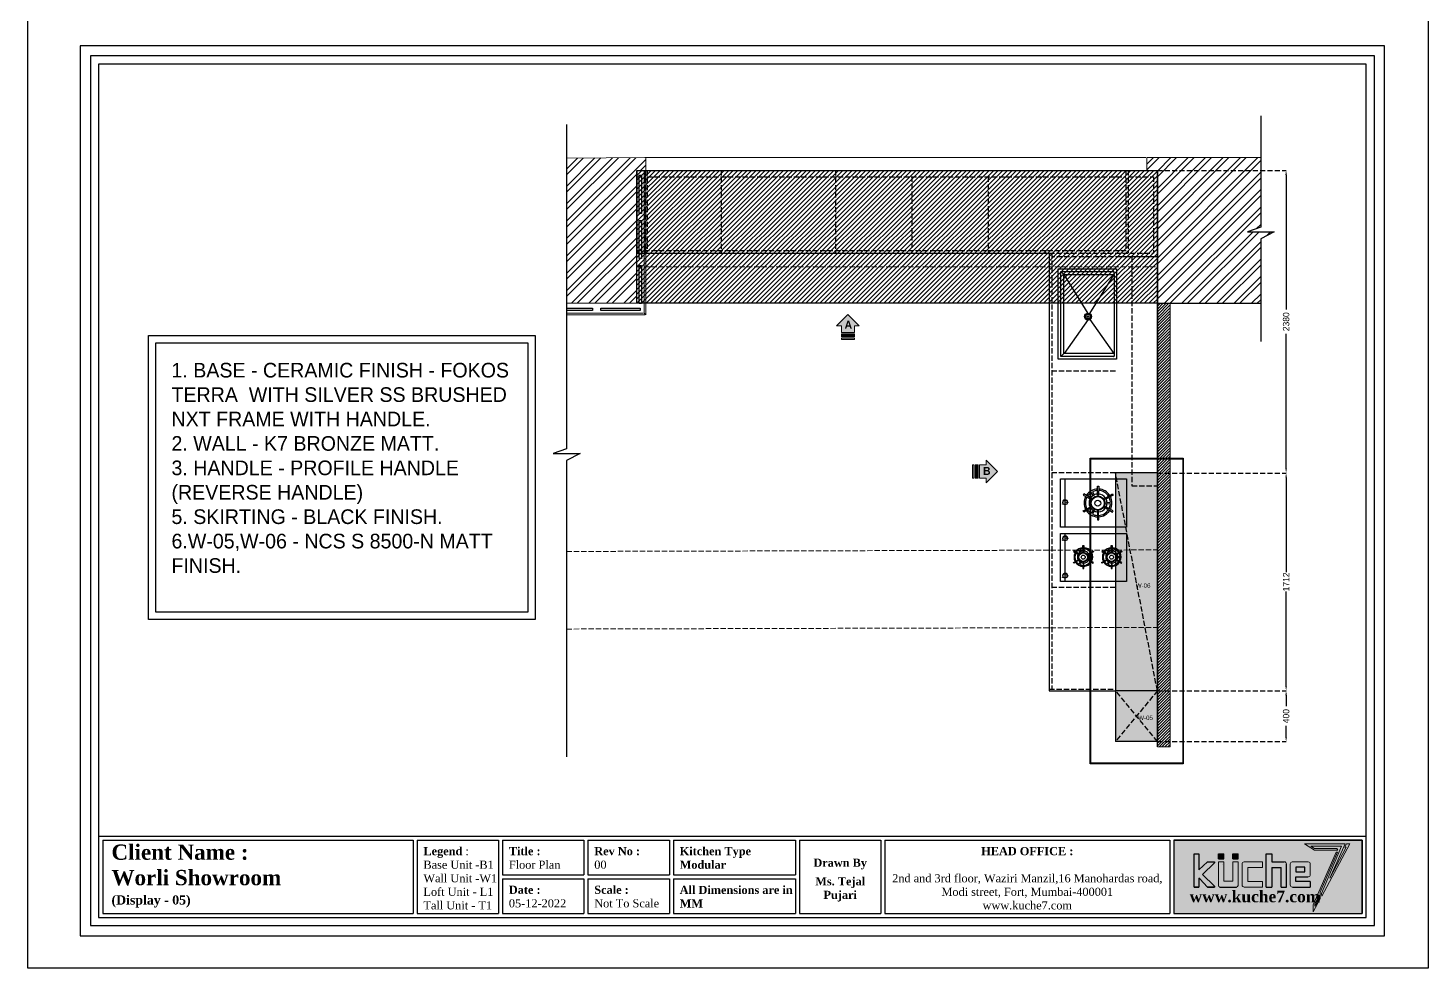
# Model space of a CAD drawing. Header units: millimetres. Extents: x -279428 to -243254, y -13605 to 1263.
# Drawn here: x -279428 to -268423, y -13604 to -6211 of the extents above; entities that cross this region are included whole.
import ezdxf

# ---------------------------------------------------------------- set-up
doc = ezdxf.new("R2010")
doc.units = ezdxf.units.MM
doc.linetypes.add('DGN Style 3', pattern=[57.66124, 41.1866, -16.47464])
for name, color, linetype in [('1', 7, 'Continuous'), ('Hatch', 251, 'Continuous'), ('kitchen line', 250, 'Continuous'), ('Livello 1', 7, 'Continuous')]:
    doc.layers.add(name, color=color, linetype=linetype)
for name, color, linetype, lineweight in [('BEAM', 1, 'Continuous', 35), ('FURNITURE', 7, 'Continuous', 9), ('logo', 7, 'Continuous', 5), ('Text', 7, 'Continuous', 0), ('www.cadpirate.com', 7, 'Continuous', 5)]:
    doc.layers.add(name, color=color, linetype=linetype, lineweight=lineweight)
doc.styles.add('Kuche7', font='', dxfattribs={"height": 50})
doc.styles.get("Standard").update_dxf_attribs({"font": 'arial.ttf'})
doc.styles.get('Kuche7').set_extended_font_data('Montserrat')
doc.dimstyles.new('Kuche7', dxfattribs={"dimtxt": 50, "dimasz": 35, "dimexe": 0.18, "dimexo": 0.0625, "dimgap": 10, "dimtad": 0, "dimdec": 0, "dimzin": 0, "dimdsep": 46, "dimtxsty": 'Kuche7', "dimcen": 0.09, "dimclrd": 256, "dimclre": 254, "dimclrt": 1, "dimadec": 0, "dimazin": 0, "dimtfac": 1, "dimtdec": 0, "dimtofl": 0, "dimtmove": 0, "dimatfit": 3, "dimfxl": 1, "dimtolj": 1, "dimtzin": 0, "dimarcsym": 0})

# ---------------------------------------------------------------- blocks, each defined once
blk = doc.blocks.new('ytjup')
at = {"true_color": 0xffffff}
h = blk.add_hatch(color=7, dxfattribs=at)
h.dxf.hatch_style = 1
h.paths.add_polyline_path([(3365069.1, 952610.9), (3364751.9, 952610.9), (3364751.9, 951794.6), (3365069.1, 951794.6)])
at = {"ltscale": 0.005}
for points in [[(3364971.6, 952434), (3364975.4, 952433.9), (3364975.4, 952464.6), (3364940.3, 952501.6), (3365009.5, 952501.6), (3365009.5, 952523.1), (3364866.1, 952523.1), (3364866.1, 952501.6), (3364905.2, 952501.6), (3364901.4, 952498.1), (3364866.1, 952464.8), (3364866.1, 952434.5), (3364870.5, 952434.4), (3364920.6, 952485.9)], [(3364975.4, 952394.1), (3364975.4, 952416.9), (3364873.4, 952417, 0.362368), (3364866.1, 952410.9), (3364866.1, 952339.2, 0.37351), (3364872.6, 952331.7), (3364975.4, 952331.7), (3364975.4, 952354.4), (3364891.4, 952354.4), (3364891.4, 952394.1)], [(3364988.8, 952416.9), (3364988.8, 952394.1), (3365010.2, 952394.1), (3365010.2, 952416.9)], [(3365010.2, 952354.4), (3364988.8, 952354.4), (3364988.8, 952331.7), (3365010.2, 952331.7)], [(3364975.4, 952226.8), (3364975.4, 952306.4, 0.386462), (3364966.1, 952314.8), (3364875.6, 952314.8, 0.394403), (3364866.1, 952305.5), (3364866.1, 952226.8), (3364889.9, 952226.8), (3364889.9, 952289.8), (3364951.5, 952289.8), (3364951.5, 952226.8)], [(3364975.1, 952132.1), (3364975.1, 952186.4), (3365010.2, 952186.4), (3365010.2, 952210.5), (3364866.1, 952210.5), (3364866.1, 952186.4), (3364951.5, 952186.4), (3364951.5, 952146.2), (3364866.1, 952146.2), (3364866.1, 952122.7), (3364966.5, 952122.7, 0.430367)]]:
    blk.add_hatch(color=252, dxfattribs=at).paths.add_polyline_path(points)
h = blk.add_hatch(color=252, dxfattribs=at)
h.paths.add_polyline_path([(3364966.1, 952019.5, 0.386462), (3364975.4, 952027.9), (3364975.4, 952097.6, 0.386462), (3364966.1, 952106), (3364875.6, 952106, 0.394403), (3364866.1, 952096.7), (3364866.1, 952019.5), (3364890.2, 952019.5), (3364890.2, 952082.3), (3364910.3, 952082.3), (3364910.3, 952027.9, 0.38727), (3364919.6, 952019.5)])
h.paths.add_polyline_path([(3364952, 952082.6), (3364952, 952042.6), (3364932.5, 952042.6), (3364932.5, 952082.6)], flags=16)
at = {"layer": 'logo', "ltscale": 50}
blk.add_hatch(color=10, dxfattribs=at).paths.add_polyline_path([(3365053.3, 952045), (3365025.9, 952001.3), (3365025.9, 951900), (3365033.4, 951904.5), (3365033.5, 952001.8), (3365043.2, 952016.4), (3365043.2, 951883.8), (3364838.3, 951970.3), (3364826.1, 951969.9), (3365053.3, 951848.4), (3365053.3, 951862.4), (3365038.4, 951869.5), (3365038.4, 951864.1), (3364905.1, 951934.1), (3365053.3, 951867.6)])
h = blk.add_hatch(color=10, dxfattribs=at)
h.paths.add_polyline_path([(3365017.6, 951901.8), (3365017.6, 951907.8), (3364789.1, 952006.7), (3364758.7, 952006.5), (3364814.4, 951976.5), (3364843.4, 951977)])
h.paths.add_polyline_path([(3364831.4, 951981.5), (3364815.3, 951981.6), (3364782.5, 951999.5), (3364791.5, 951999.5)], flags=16)
at = {"color": 252, "ltscale": 0.005}
for p, q in [((3364866.1, 952501.6), (3364866.1, 952523.1)), ((3364866.1, 952523.1), (3365009.5, 952523.1)), ((3364866.1, 952523.1), (3364866.1, 952501.6)), ((3365009.5, 952523.1), (3365009.5, 952501.6)), ((3364866, 952434.5), (3364866.1, 952464.8)), ((3364905.2, 952501.6), (3364866.1, 952501.6)), ((3364866.1, 952464.8), (3364901.4, 952498.1)), ((3364866.1, 952464.8), (3364866.1, 952434.5)), ((3364920.6, 952485.9), (3364870.5, 952434.4)), ((3364901.4, 952498.1), (3364905.2, 952501.6)), ((3364971.6, 952434), (3364920.6, 952485.9)), ((3365009.5, 952501.6), (3364940.3, 952501.6)), ((3364940.3, 952501.6), (3364975.4, 952464.6)), ((3364975.4, 952464.6), (3364975.4, 952433.9)), ((3364870.5, 952434.4), (3364866, 952434.5)), ((3364866.1, 952410.9), (3364866.1, 952339.2)), ((3364975.4, 952433.9), (3364971.6, 952434)), ((3364988.8, 952416.9), (3365010.2, 952416.9)), ((3364988.8, 952416.9), (3364988.8, 952394.1)), ((3364988.8, 952394.1), (3365010.2, 952394.1)), ((3365010.2, 952416.9), (3365010.2, 952394.1)), ((3364988.8, 952354.4), (3365010.2, 952354.4)), ((3364988.8, 952354.4), (3364988.8, 952331.7)), ((3364988.8, 952331.7), (3365010.2, 952331.7)), ((3365010.2, 952354.4), (3365010.2, 952331.7)), ((3364866.1, 952210.5), (3364866.1, 952186.4)), ((3364866.1, 952210.5), (3365010.2, 952210.5)), ((3365010.2, 952210.5), (3365010.2, 952186.4)), ((3364951.5, 952186.4), (3364866.1, 952186.4)), ((3364951.5, 952186.4), (3364951.5, 952146.2)), ((3365010.2, 952186.4), (3364975.1, 952186.4)), ((3364975.1, 952186.4), (3364975.1, 952132.1)), ((3364866.1, 952146.2), (3364866.1, 952122.7)), ((3364866.1, 952146.2), (3364951.5, 952146.2)), ((3364866.1, 952122.7), (3364966.6, 952122.7)), ((3364866.1, 952096.7), (3364866.1, 952019.5)), ((3364890.2, 952019.5), (3364890.2, 952082.3)), ((3364890.2, 952082.3), (3364910.3, 952082.3)), ((3364910.3, 952082.3), (3364910.3, 952027.9)), ((3364932.5, 952082.6), (3364932.5, 952042.6)), ((3364952, 952082.6), (3364932.5, 952082.6)), ((3364932.5, 952042.6), (3364952, 952042.6)), ((3364952, 952042.6), (3364952, 952082.6)), ((3364890.2, 952019.5), (3364866.1, 952019.5))]:
    blk.add_line(p, q, dxfattribs=at)
blk.add_lwpolyline([(3365069.1, 952610.9), (3364751.9, 952610.9), (3364751.9, 951794.6), (3365069.1, 951794.6)], close=True)
at = {"layer": 'logo', "color": 252}
for p, q in [((3364866.1, 952408.2), (3364866.1, 952339.2)), ((3364975.4, 952416.9), (3364873.4, 952417)), ((3364891.4, 952354.4), (3364891.4, 952394.1)), ((3364891.4, 952394.1), (3364975.4, 952394.1)), ((3364963.9, 952398.5), (3364963.9, 952398.3)), ((3364975.4, 952394.1), (3364975.4, 952416.9)), ((3364891.4, 952354.4), (3364975.4, 952354.4)), ((3364975.4, 952331.7), (3364975.4, 952354.4)), ((3364875.6, 952106), (3364966.1, 952106)), ((3364975.4, 952027.9), (3364975.4, 952097.6)), ((3364919.5, 952019.5), (3364966.1, 952019.5))]:
    blk.add_line(p, q, dxfattribs=at)
at = {"layer": 'logo', "color": 252, "ltscale": 50}
for p, q in [((3364872.6, 952331.7), (3364975.4, 952331.7)), ((3364866.1, 952305.5), (3364866.1, 952226.8)), ((3364875.6, 952314.8), (3364966.1, 952314.8)), ((3364889.9, 952226.8), (3364889.9, 952289.8)), ((3364889.9, 952289.8), (3364951.5, 952289.8)), ((3364951.5, 952289.8), (3364951.5, 952226.8)), ((3364975.4, 952226.8), (3364975.4, 952306.4)), ((3364866.1, 952226.8), (3364889.9, 952226.8)), ((3364951.5, 952226.8), (3364975.4, 952226.8))]:
    blk.add_line(p, q, dxfattribs=at)
at = {"layer": 'logo', "color": 10}
for points in [[(3365053.3, 952045), (3365053.3, 951867.6), (3364905.1, 951934.1), (3365038.4, 951864.1), (3365038.4, 951869.5), (3365053.3, 951862.4), (3365053.3, 951848.4), (3364826.1, 951969.9), (3364838.3, 951970.3), (3365043.2, 951883.8), (3365043.2, 952016.4), (3365033.5, 952001.8), (3365033.4, 951904.5), (3365025.9, 951900), (3365025.9, 952001.3), (3365053.3, 952045)], [(3365017.6, 951907.8), (3365017.6, 951901.8), (3364843.4, 951977), (3364814.4, 951976.5), (3364758.7, 952006.5), (3364789.1, 952006.7), (3365017.6, 951907.8)], [(3364831.4, 951981.5), (3364815.3, 951981.6), (3364782.5, 951999.5), (3364791.5, 951999.5), (3364831.4, 951981.5)]]:
    blk.add_lwpolyline(points, dxfattribs=at)
at = {"layer": 'logo', "color": 252}
for centre, radius, start, end in [((3364873.4, 952409.5), 7.49, 90.09271, 169.76832), ((3364873.7, 952339.2), 7.62, 180, 261.92464), ((3364875.8, 952096.2), 9.78, 91.08497, 177.1826), ((3364966.1, 952096.7), 9.3, 5.48158, 90), ((3364966.4, 952131.5), 8.75, 268.91806, 4.22372), ((3364919.5, 952028.8), 9.3, 185.48175, 270.1613), ((3364966.1, 952028.8), 9.3, 270, 354.51842)]:
    blk.add_arc(centre, radius, start, end, dxfattribs=at)
at = {"layer": 'logo', "color": 252, "ltscale": 50}
for centre, radius, start, end in [((3364875.8, 952305), 9.78, 91.08497, 177.1826), ((3364966.1, 952305.5), 9.3, 5.48158, 90)]:
    blk.add_arc(centre, radius, start, end, dxfattribs=at)
at = {"linetype": 'ByBlock', "insert": (3364850.1, 952542.3), "char_height": 50, "width": 531.972, "attachment_point": 1, "rotation": 270}
blk.add_mtext('{\\fCentury|b1|i0|c0|p18;\\C252;www.kuche\\C1;7\\C252;.com}', dxfattribs=at)
blk = doc.blocks.new('a')
at = {"ltscale": 15}
h = blk.add_hatch(color=42, dxfattribs=at)
h.set_gradient(color1=(204, 153, 0), color2=(214, 161, 0), one_color=1, tint=0.42, name='HEMISPHERICAL')
h.paths.add_polyline_path([(64327, -10184), (64238, -10095), (64238, -10133), (64185, -10133), (64185, -10236), (64238, -10236), (64238, -10273)])
h = blk.add_hatch(color=42, dxfattribs=at)
h.set_gradient(color1=(204, 153, 0), color2=(214, 161, 0), one_color=1, tint=0.42, name='HEMISPHERICAL')
h.paths.add_polyline_path([(64175, -10133), (64152, -10133), (64152, -10236), (64175, -10236)])
at = {"layer": 'www.cadpirate.com', "color": 32}
for points in [[(64185, -10236), (64185, -10133), (64238, -10133), (64238, -10095), (64327, -10184), (64238, -10273), (64238, -10236)], [(64142, -10133), (64131, -10133), (64131, -10236), (64142, -10236)], [(64175, -10133), (64152, -10133), (64152, -10236), (64175, -10236)]]:
    blk.add_lwpolyline(points, close=True, dxfattribs=at)
blk = doc.blocks.new('*D27')
at = {"layer": 'Defpoints', "color": 0, "transparency": 16777216}
for p in [(-270550, -7331), (-270550, -9711), (-269538, -9711)]:
    blk.add_point(p, dxfattribs=at)
at = {"layer": 'kitchen line', "color": 254, "linetype": 'DGN Style 3', "lineweight": -2, "transparency": 16777216}
for p, q in [((-270550, -7331), (-269538, -7331)), ((-270550, -9711), (-269538, -9711))]:
    blk.add_line(p, q, dxfattribs=at)
at = {"layer": 'kitchen line', "lineweight": -2, "transparency": 16777216}
for p, q in [((-269538, -7366), (-269538, -8426)), ((-269538, -9676), (-269538, -8615))]:
    blk.add_line(p, q, dxfattribs=at)
at = {"layer": 'kitchen line', "transparency": 16777216}
for points in [[(-269544, -7366), (-269532, -7366), (-269538, -7331)], [(-269544, -9676), (-269532, -9676), (-269538, -9711)]]:
    blk.add_solid(points, dxfattribs=at)
at = {"layer": 'kitchen line', "color": 1, "transparency": 16777216, "insert": (-269538, -8521), "char_height": 50, "attachment_point": 5, "rotation": 90, "style": 'Kuche7'}
blk.add_mtext('\\A1;2380', dxfattribs=at)
blk = doc.blocks.new('*D28')
at = {"layer": 'Defpoints', "color": 0, "transparency": 16777216}
for p in [(-270550, -9711), (-270550, -11423), (-269538, -11423)]:
    blk.add_point(p, dxfattribs=at)
at = {"layer": 'kitchen line', "color": 254, "linetype": 'DGN Style 3', "lineweight": -2, "transparency": 16777216}
for p, q in [((-270550, -9711), (-269538, -9711)), ((-270550, -11423), (-269538, -11423))]:
    blk.add_line(p, q, dxfattribs=at)
at = {"layer": 'kitchen line', "lineweight": -2, "transparency": 16777216}
for p, q in [((-269538, -9746), (-269538, -10491)), ((-269538, -11388), (-269538, -10642))]:
    blk.add_line(p, q, dxfattribs=at)
at = {"layer": 'kitchen line', "transparency": 16777216}
for points in [[(-269544, -9746), (-269532, -9746), (-269538, -9711)], [(-269544, -11388), (-269532, -11388), (-269538, -11423)]]:
    blk.add_solid(points, dxfattribs=at)
at = {"layer": 'kitchen line', "color": 1, "transparency": 16777216, "insert": (-269538, -10567), "char_height": 50, "attachment_point": 5, "rotation": 90, "style": 'Kuche7'}
blk.add_mtext('\\A1;1712', dxfattribs=at)
blk = doc.blocks.new('*D29')
at = {"layer": 'Defpoints', "color": 0, "transparency": 16777216}
for p in [(-270550, -11423), (-270550, -11823), (-269538, -11823)]:
    blk.add_point(p, dxfattribs=at)
at = {"layer": 'kitchen line', "color": 254, "linetype": 'DGN Style 3', "lineweight": -2, "transparency": 16777216}
for p, q in [((-270550, -11423), (-269538, -11423)), ((-270550, -11823), (-269538, -11823))]:
    blk.add_line(p, q, dxfattribs=at)
at = {"layer": 'kitchen line', "lineweight": -2, "transparency": 16777216}
for p, q in [((-269538, -11458), (-269538, -11545)), ((-269538, -11788), (-269538, -11700))]:
    blk.add_line(p, q, dxfattribs=at)
at = {"layer": 'kitchen line', "transparency": 16777216}
for points in [[(-269544, -11458), (-269532, -11458), (-269538, -11423)], [(-269544, -11788), (-269532, -11788), (-269538, -11823)]]:
    blk.add_solid(points, dxfattribs=at)
at = {"layer": 'kitchen line', "color": 1, "transparency": 16777216, "insert": (-269538, -11623), "char_height": 50, "attachment_point": 5, "rotation": 90, "style": 'Kuche7'}
blk.add_mtext('\\A1;400', dxfattribs=at)

msp = doc.modelspace()

# ---------------------------------------------------------------- hatches: boundary and pattern name
at = {"layer": '1', "true_color": 0x636466}
h = msp.add_hatch(dxfattribs=at)
h.set_pattern_fill('ANSI32', color=251, scale=10.16, angle=180)
h.set_pattern_definition([(225, (9372.3, 6904.7), (68.42955, -68.42955), []), (225, (9326.68, 6904.7), (68.42955, -68.42955), [])])
h.paths.add_polyline_path([(-275195, -7234.9), (-275195, -8375.6), (-274642.1, -8375.6), (-274642.1, -7330.6), (-274572.1, -7330.6), (-274572.1, -7230.6)])
h = msp.add_hatch(dxfattribs=at)
h.set_pattern_fill('ANSI32', color=251, scale=10.16, angle=180)
h.set_pattern_definition([(225, (31196.75, -9462.3), (68.42955, -68.42955), []), (225, (31151.13, -9462.3), (68.42955, -68.42955), [])])
h.paths.add_polyline_path([(-270550.1, -8375.6), (-269738, -8375.6), (-269738, -7868.8), (-269631.1, -7814.4), (-269842, -7814.4), (-269738, -7778.6), (-269738, -7230.6), (-270632.1, -7230.6), (-270632.1, -7330.6), (-270550.1, -7330.6)])
at = {"layer": 'Hatch', "transparency": 33554480}
h = msp.add_hatch(dxfattribs=at)
h.set_pattern_fill('ANSI31', color=3, scale=8)
h.set_pattern_definition([(45, (9372.302, 17904.702), (-17.9605122, 17.9605122), [])])
h.paths.add_polyline_path([(-270550.1, -8375.6), (-270550.1, -7330.6), (-274642.1, -7330.6), (-274642.1, -8375.6)])
at = {"layer": 'kitchen line'}
h = msp.add_hatch(dxfattribs=at)
h.set_pattern_fill('ANSI31', color=1, scale=5)
h.set_pattern_definition([(45, (-110225.245, 11361.89), (-11.2253202, 11.2253202), [])])
h.paths.add_polyline_path([(-270450.1, -8375.6), (-270550.1, -8375.6), (-270550.1, -11865.6), (-270450.1, -11865.6)])
h = msp.add_hatch(color=9, dxfattribs=at)
h.dxf.hatch_style = 1
h.paths.add_polyline_path([(-270880.1, -11822.6), (-270550.1, -11822.6), (-270550.1, -9710.6), (-270880.1, -9710.6)])
at = {"layer": 'Livello 1', "true_color": 0xc7c8ca}
h = msp.add_hatch(color=9, dxfattribs=at)
h.dxf.hatch_style = 1
edge = h.paths.add_edge_path()
edge.add_arc((-271262.3, -9943.1), 1.36, -90, 270)
h = msp.add_hatch(color=9, dxfattribs=at)
h.dxf.hatch_style = 1
edge = h.paths.add_edge_path()
edge.add_arc((-271262.3, -10227.1), 1.36, -90, 270)
h = msp.add_hatch(color=9, dxfattribs=at)
h.dxf.hatch_style = 1
edge = h.paths.add_edge_path()
edge.add_arc((-271262.3, -10520.6), 1.36, -90, 270)

# ---------------------------------------------------------------- linework, layer by layer
at = {"color": 18, "true_color": 0x000000}
msp.add_line((-270550.1, -11865.6), (-270550.1, -7330.6), dxfattribs=at)
at = {"color": 9, "linetype": 'Continuous', "true_color": 0xc7c8ca}
for p, q in [((-271310.1, -8795.6), (-271310.1, -8125.6)), ((-271093.7, -8457), (-271283.6, -8150.6)), ((-271081.5, -8457), (-270890.1, -8150.6)), ((-271093.7, -8504.3), (-271283.6, -8770.6)), ((-271310.1, -8795.6), (-271285.1, -8770.6)), ((-270895.1, -8795.6), (-271310.1, -8795.6))]:
    msp.add_line(p, q, dxfattribs=at)
at = {"color": 254, "linetype": 'Continuous'}
for p, q in [((-271310.1, -8125.6), (-270895.1, -8125.6)), ((-271310.1, -8125.6), (-271285.1, -8150.6)), ((-270890.1, -8150.6), (-270890.1, -8130.6)), ((-271081.5, -8504.3), (-270891.6, -8770.6)), ((-270890.1, -8770.6), (-270890.1, -8790.6))]:
    msp.add_line(p, q, dxfattribs=at)
at = {"color": 9, "true_color": 0xc7c8ca}
for p, q in [((-274584.1, -8453.6), (-274572.1, -8465.6)), ((-271276.5, -9757.6), (-271276.5, -10135.6)), ((-271276.5, -10185.6), (-271276.5, -10563.6))]:
    msp.add_line(p, q, dxfattribs=at)
for p, q in [((-278873.1, -12566.7), (-268908.1, -12566.7)), ((-278841.1, -12598.7), (-276401, -12598.7)), ((-278841.1, -12598.7), (-278841.1, -13174.2)), ((-276401, -12598.7), (-276401, -13174.2)), ((-276369, -12598.7), (-275729.5, -12598.7)), ((-276369, -12598.7), (-276369, -13174.2)), ((-275729.5, -12598.7), (-275729.5, -13174.2)), ((-275697.5, -12598.7), (-275058, -12598.7)), ((-275697.5, -12598.7), (-275697.5, -12870.5)), ((-275058, -12598.7), (-275058, -12870.5)), ((-275026, -12598.7), (-274386.5, -12598.7)), ((-275026, -12598.7), (-275026, -12870.5)), ((-274386.5, -12598.7), (-274386.5, -12870.5)), ((-274386.5, -12598.7), (-274386.5, -12870.5)), ((-274354.5, -12598.7), (-273395.2, -12598.7)), ((-274354.5, -12598.7), (-274354.5, -12870.5)), ((-273395.2, -12598.7), (-273395.2, -12870.5)), ((-273363.2, -12598.7), (-272723.6, -12598.7)), ((-273363.2, -12598.7), (-273363.2, -13174.2)), ((-272723.6, -12598.7), (-272723.6, -13174.2)), ((-272691.7, -12598.7), (-272691.7, -13174.2)), ((-272691.7, -12598.7), (-270453.3, -12598.7)), ((-270453.3, -12598.7), (-270453.3, -13174.2)), ((-270421.3, -12598.7), (-270421.3, -13174.2)), ((-270421.3, -12598.7), (-270421.3, -13174.2)), ((-270421.3, -12598.7), (-268940, -12598.7)), ((-268940, -12598.7), (-268940, -13174.2)), ((-275697.5, -12870.5), (-275058, -12870.5)), ((-275026, -12870.5), (-274386.5, -12870.5)), ((-274354.5, -12870.5), (-273395.2, -12870.5)), ((-275697.5, -12902.4), (-275058, -12902.4)), ((-275697.5, -12902.4), (-275697.5, -13174.2)), ((-275058, -12902.4), (-275058, -13174.2)), ((-275026, -12902.4), (-274386.5, -12902.4)), ((-275026, -12902.4), (-275026, -13174.2)), ((-274386.5, -12902.4), (-274386.5, -13174.2)), ((-274386.5, -12902.4), (-274386.5, -13174.2)), ((-274354.5, -12902.4), (-273395.2, -12902.4)), ((-274354.5, -12902.4), (-274354.5, -13174.2)), ((-273395.2, -12902.4), (-273395.2, -13174.2)), ((-278873.1, -13206.2), (-276326.8, -13206.2)), ((-278841.1, -13174.2), (-276401, -13174.2)), ((-276369, -13174.2), (-275729.5, -13174.2)), ((-275697.5, -13174.2), (-275058, -13174.2)), ((-275026, -13174.2), (-274386.5, -13174.2)), ((-274354.5, -13174.2), (-273395.2, -13174.2)), ((-273363.2, -13174.2), (-272723.6, -13174.2)), ((-272691.7, -13174.2), (-270453.3, -13174.2)), ((-270421.3, -13174.2), (-268940, -13174.2))]:
    msp.add_line(p, q)
for points in [[(-279017.3, -6350.5), (-279017.3, -13350.4), (-268763.9, -13350.4), (-268763.9, -6350.5)], [(-278937, -6430.7), (-278937, -13270.2), (-268844.1, -13270.2), (-268844.1, -6430.7)], [(-278873.1, -6494.6), (-278873.1, -13206.2), (-268908.1, -13206.2), (-268908.1, -6494.6)]]:
    msp.add_lwpolyline(points, close=True)
for points in [[(-274605.2, -7368.8), (-274605.2, -7668.8), (-274623.2, -7668.8), (-274623.2, -7368.8)], [(-274605.2, -7724.6), (-274605.2, -8024.6), (-274623.2, -8024.6), (-274623.2, -7724.6)], [(-274605.2, -8078.3), (-274605.2, -8378.3), (-274623.2, -8378.3), (-274623.2, -8078.3)], [(-274924, -8414.5), (-274616, -8414.5), (-274616, -8432.5), (-274924, -8432.5)], [(-270792.7, -9757.6), (-270792.7, -10135.6), (-271312.4, -10135.6), (-271312.4, -9757.6)], [(-270792.7, -10185.6), (-270792.7, -10563.6), (-271312.4, -10563.6), (-271312.4, -10185.6)]]:
    msp.add_lwpolyline(points, close=True, dxfattribs=at)
at = {"color": 1, "linetype": 'DGN Style 3'}
msp.add_lwpolyline([(-270750.1, -9810.6), (-270550.1, -9810.6), (-270550.1, -8010.6), (-270750.1, -8010.6)], close=True, dxfattribs=at)
at = {"color": 9, "linetype": 'Continuous', "true_color": 0xc7c8ca}
for points in [[(-270870.1, -8105.6), (-270870.1, -8815.6), (-271330.1, -8815.6), (-271330.1, -8105.6)], [(-270890.1, -8150.6), (-270890.1, -8770.6), (-271285.1, -8770.6), (-271285.1, -8150.6)]]:
    msp.add_lwpolyline(points, close=True, dxfattribs=at)
at = {"color": 9, "true_color": 0xc7c8ca}
for points in [[(-275195, -8414.5), (-274989.8, -8414.5), (-274989.8, -8432.5), (-275195, -8432.5)], [(-271128.5, -9874.8), (-271133.9, -9883.8), (-271071.1, -9919.4), (-271067, -9912.3), (-271128.5, -9874.8)], [(-271058.3, -9862.6), (-271046.1, -9885.6), (-271053.7, -9890.6), (-271068.6, -9867.2)], [(-271010.6, -9813.2), (-271012, -9884.9), (-271020, -9884.9), (-271021.3, -9813.2), (-271010.6, -9813.2)], [(-270903.1, -9875), (-270897.7, -9884), (-270960.7, -9919.4), (-270964.8, -9912.3), (-270903.1, -9875)], [(-271071.2, -9973.5), (-271067.1, -9980.6), (-271128.6, -10017.5), (-271134.1, -10008.7), (-271071.2, -9973.5)], [(-271046.3, -10007), (-271053.7, -10002.7), (-271068, -10025.4)], [(-271046.3, -10007), (-271058.3, -10029.9)], [(-271010.6, -10079.6), (-271012, -10007.9), (-271020, -10007.9), (-271021.3, -10079.6), (-271010.6, -10079.6)], [(-270960.7, -9973.3), (-270964.9, -9980.5), (-270903.4, -10017.5), (-270897.9, -10008.6), (-270960.7, -9973.3)], [(-270948.9, -9941.6), (-270924, -9940.8)], [(-270948.9, -9941.6), (-270948.9, -9951.4), (-270923.1, -9951.9)], [(-271207, -10323.6), (-271210.6, -10329.7), (-271168.4, -10353.6), (-271165.6, -10348.8), (-271207, -10323.6)], [(-271159.8, -10315.4), (-271151.6, -10330.9), (-271156.7, -10334.2), (-271166.7, -10318.5)], [(-271127.7, -10282.2), (-271128.7, -10330.4), (-271134, -10330.4), (-271134.9, -10282.2), (-271127.7, -10282.2)], [(-271055.5, -10323.8), (-271051.9, -10329.8), (-271094.2, -10353.6), (-271097, -10348.8), (-271055.5, -10323.8)], [(-270984.3, -10323.6), (-270987.9, -10329.7), (-270945.7, -10353.6), (-270943, -10348.8), (-270984.3, -10323.6)], [(-270937.1, -10315.4), (-270928.9, -10330.9), (-270934, -10334.2), (-270944, -10318.5)], [(-270905.1, -10282.2), (-270906, -10330.4), (-270911.4, -10330.4), (-270912.2, -10282.2), (-270905.1, -10282.2)], [(-270832.9, -10323.8), (-270829.2, -10329.8), (-270871.6, -10353.6), (-270874.3, -10348.8), (-270832.9, -10323.8)], [(-271168.5, -10389.9), (-271165.7, -10394.7), (-271207, -10419.5), (-271210.7, -10413.6), (-271168.5, -10389.9)], [(-271151.7, -10412.4), (-271156.7, -10409.6), (-271166.3, -10424.8)], [(-271151.7, -10412.4), (-271159.8, -10427.8)], [(-271127.7, -10461.2), (-271128.7, -10413.1), (-271134, -10413.1), (-271134.9, -10461.2), (-271127.7, -10461.2)], [(-271094.2, -10389.8), (-271097, -10394.6), (-271055.7, -10419.5), (-271052, -10413.5), (-271094.2, -10389.8)], [(-271086.3, -10368.5), (-271069.5, -10368)], [(-271086.3, -10368.5), (-271086.3, -10375.1), (-271069, -10375.4)], [(-270945.8, -10389.9), (-270943, -10394.7), (-270984.4, -10419.5), (-270988, -10413.6), (-270945.8, -10389.9)], [(-270929.1, -10412.4), (-270934, -10409.6), (-270943.6, -10424.8)], [(-270929.1, -10412.4), (-270937.1, -10427.8)], [(-270905.1, -10461.2), (-270906, -10413.1), (-270911.4, -10413.1), (-270912.2, -10461.2), (-270905.1, -10461.2)], [(-270871.6, -10389.8), (-270874.3, -10394.6), (-270833.1, -10419.5), (-270829.4, -10413.5), (-270871.6, -10389.8)], [(-270863.6, -10368.5), (-270846.9, -10368)], [(-270863.6, -10368.5), (-270863.6, -10375.1), (-270846.3, -10375.4)]]:
    msp.add_lwpolyline(points, dxfattribs=at)
at = {"color": 9, "linetype": 'Continuous', "true_color": 0xc7c8ca}
for radius in [27.3, 26.3, 26.3, 23.3, 22.3, 19.3, 18.3, 6.07, 0.94]:
    msp.add_circle((-271095.1, -8480.6), radius, dxfattribs=at)
at = {"color": 9, "true_color": 0xc7c8ca}
for centre, radius in [((-271018.4, -9948.1), 56.8), ((-271018.4, -9948.1), 51.3), ((-271294.2, -9954.5), 1.85), ((-271275.4, -9942.5), 17.4), ((-271275.3, -9922), 2.09), ((-271262.3, -9943.1), 1.36), ((-271254.3, -9943.3), 1.62), ((-271018.4, -9948.1), 23.7), ((-271275.4, -10226.4), 17.4), ((-271275.3, -10205.9), 2.09), ((-271262.3, -10227.1), 1.36), ((-271254.3, -10227.3), 1.62), ((-271294.2, -10238.5), 1.85), ((-271133, -10372.8), 38.2), ((-271133, -10372.8), 34.5), ((-270910.3, -10372.8), 38.2), ((-270910.3, -10372.8), 34.5), ((-271133, -10372.8), 15.9), ((-270910.3, -10372.8), 15.9), ((-271294.2, -10531.9), 1.85), ((-271275.4, -10519.9), 17.4), ((-271275.3, -10499.4), 2.09), ((-271262.3, -10520.6), 1.36), ((-271254.3, -10520.8), 1.62)]:
    msp.add_circle(centre, radius, dxfattribs=at)
at = {"color": 254, "linetype": 'Continuous'}
for centre, start, end in [((-270895.1, -8130.6), 0, 90), ((-270895.1, -8790.6), 270, 0)]:
    msp.add_arc(centre, 5, start, end, dxfattribs=at)
at = {"color": 9, "true_color": 0xc7c8ca}
for centre, radius, start, end in [((-271016.8, -9946.2), 109.4, 152.26781, 207.75631), ((-271016.8, -9946.2), 98.2, 152.47236, 207.58932), ((-271016.8, -9946.2), 109.4, 92.12706, 147.15727), ((-271016.8, -9946.2), 98.2, 125.88763, 146.98202), ((-271016.3, -9946.1), 70.6, 123.88134, 146.57571), ((-271072, -9872.3), 6.13, 56.43296, 112.79352), ((-271052.2, -9861.1), 6.26, 129.61417, 193.75996), ((-271016.8, -9946.2), 98.2, 92.25381, 113.68406), ((-271016.3, -9946.1), 70.6, 93.11071, 116.24168), ((-271016.3, -9946.1), 70.6, 33.03748, 86.34543), ((-271016.8, -9946.2), 98.2, 32.41158, 86.79822), ((-271016.8, -9946.2), 109.4, 32.27951, 87.01344), ((-271016.8, -9946.2), 98.2, 5.82219, 26.94851), ((-271016.8, -9946.2), 109.4, 332.66944, 27.19347), ((-271276.5, -9942.4), 20.5, 92.63408, 210.01594), ((-271274.5, -9942.1), 20.2, 1.14981, 86.40994), ((-271016.8, -9946.2), 109.4, 212.83479, 267.87618), ((-271016.8, -9946.2), 98.2, 213.04952, 234.68294), ((-271016.3, -9946.1), 70.6, 153.50897, 206.84195), ((-271016.3, -9946.1), 70.6, 213.74989, 236.60233), ((-271016.3, -9946.1), 70.6, 243.69761, 266.89725), ((-271016.3, -9946.1), 70.6, 273.64595, 326.6143), ((-271016.8, -9946.2), 98.2, 273.19786, 327.45884), ((-271016.8, -9946.2), 109.4, 272.98304, 327.61124), ((-271016.3, -9946.1), 70.6, 333.51019, 355.70031), ((-271016.3, -9946.1), 70.6, 3.79057, 26.12229), ((-271016.8, -9946.2), 98.2, 332.89644, 354.20296), ((-270924.7, -9935.1), 5.73, 277.32804, 348.61387), ((-270924.4, -9957.2), 5.41, 11.0742, 76.71568), ((-271072.5, -10015.3), 11.1, 264.61931, 293.91852), ((-271052.5, -10031.6), 6.12, 163.7609, 224.70377), ((-271016.8, -9946.2), 98.2, 245.93366, 267.7498), ((-271276.5, -10226.4), 20.5, 92.63408, 210.01594), ((-271274.5, -10226.1), 20.2, 1.14981, 86.40994), ((-271131.9, -10371.6), 73.5, 152.26781, 207.75631), ((-271131.9, -10371.6), 66, 152.47236, 207.58932), ((-271131.9, -10371.6), 73.5, 92.12706, 147.15727), ((-271131.9, -10371.6), 66, 125.88763, 146.98202), ((-271131.6, -10371.5), 47.4, 123.88134, 146.57571), ((-271169, -10322), 4.12, 56.43296, 112.79352), ((-271155.7, -10314.4), 4.2, 129.61417, 193.75996), ((-271131.9, -10371.6), 66, 92.25381, 113.68406), ((-271131.6, -10371.5), 47.4, 93.11071, 116.24168), ((-271131.6, -10371.5), 47.4, 33.03748, 86.34543), ((-271131.9, -10371.6), 66, 32.41158, 86.79822), ((-271131.9, -10371.6), 73.5, 32.27951, 87.01344), ((-271131.9, -10371.6), 66, 5.82219, 26.94851), ((-271131.9, -10371.6), 73.5, 332.66944, 27.19347), ((-270909.2, -10371.6), 73.5, 152.26781, 207.75631), ((-270909.2, -10371.6), 66, 152.47236, 207.58932), ((-270909.2, -10371.6), 73.5, 92.12706, 147.15727), ((-270909.2, -10371.6), 66, 125.88763, 146.98202), ((-270908.9, -10371.5), 47.4, 123.88134, 146.57571), ((-270946.3, -10322), 4.12, 56.43296, 112.79352), ((-270933, -10314.4), 4.2, 129.61417, 193.75996), ((-270909.2, -10371.6), 66, 92.25381, 113.68406), ((-270908.9, -10371.5), 47.4, 93.11071, 116.24168), ((-270908.9, -10371.5), 47.4, 33.03748, 86.34543), ((-270909.2, -10371.6), 66, 32.41158, 86.79822), ((-270909.2, -10371.6), 73.5, 32.27951, 87.01344), ((-270909.2, -10371.6), 66, 5.82219, 26.94851), ((-270909.2, -10371.6), 73.5, 332.66944, 27.19347), ((-271131.9, -10371.6), 73.5, 212.83479, 267.87618), ((-271131.9, -10371.6), 66, 213.04952, 234.68294), ((-271131.6, -10371.5), 47.4, 153.50897, 206.84195), ((-271131.6, -10371.5), 47.4, 213.74989, 236.60233), ((-271169.3, -10418), 7.47, 264.61931, 293.91852), ((-271155.9, -10429), 4.11, 163.7609, 224.70377), ((-271131.9, -10371.6), 66, 245.93366, 267.7498), ((-271131.6, -10371.5), 47.4, 243.69761, 266.89725), ((-271131.6, -10371.5), 47.4, 273.64595, 326.6143), ((-271131.9, -10371.6), 66, 273.19786, 327.45884), ((-271131.9, -10371.6), 73.5, 272.98304, 327.61124), ((-271131.6, -10371.5), 47.4, 333.51019, 355.70031), ((-271131.6, -10371.5), 47.4, 3.79057, 26.12229), ((-271131.9, -10371.6), 66, 332.89644, 354.20296), ((-271070, -10364.2), 3.85, 277.32804, 348.61387), ((-271069.8, -10379), 3.63, 11.0742, 76.71568), ((-270909.2, -10371.6), 73.5, 212.83479, 267.87618), ((-270909.2, -10371.6), 66, 213.04952, 234.68294), ((-270908.9, -10371.5), 47.4, 153.50897, 206.84195), ((-270908.9, -10371.5), 47.4, 213.74989, 236.60233), ((-270946.6, -10418), 7.47, 264.61931, 293.91852), ((-270933.2, -10429), 4.11, 163.7609, 224.70377), ((-270909.2, -10371.6), 66, 245.93366, 267.7498), ((-270908.9, -10371.5), 47.4, 243.69761, 266.89725), ((-270908.9, -10371.5), 47.4, 273.64595, 326.6143), ((-270909.2, -10371.6), 66, 273.19786, 327.45884), ((-270909.2, -10371.6), 73.5, 272.98304, 327.61124), ((-270908.9, -10371.5), 47.4, 333.51019, 355.70031), ((-270908.9, -10371.5), 47.4, 3.79057, 26.12229), ((-270909.2, -10371.6), 66, 332.89644, 354.20296), ((-270847.4, -10364.2), 3.85, 277.32804, 348.61387), ((-270847.2, -10379), 3.63, 11.0742, 76.71568), ((-271276.5, -10519.9), 20.5, 92.63408, 210.01594), ((-271274.5, -10519.6), 20.2, 1.14981, 86.40994)]:
    msp.add_arc(centre, radius, start, end, dxfattribs=at)
at = {"layer": 'BEAM', "color": 242, "linetype": 'DGN Style 3', "lineweight": 0, "true_color": 0xcd2027}
for p, q in [((-274642.1, -8090.6), (-270550.1, -8090.6)), ((-274642.1, -8375.6), (-270550.1, -8375.6)), ((-275195, -10327.8), (-270550.1, -10315.6)), ((-275195, -10937.8), (-270550.1, -10925.6))]:
    msp.add_line(p, q, dxfattribs=at)
at = {"layer": 'FURNITURE', "lineweight": 0}
for p, q in [((-275195, -7234.9), (-274572.1, -7230.6)), ((-274572.1, -7330.6), (-274572.1, -7230.6)), ((-270632.1, -7330.6), (-270632.1, -7230.6)), ((-270632.1, -7230.6), (-269738, -7230.6)), ((-274642.1, -7330.6), (-274642.1, -8375.6)), ((-270550.1, -8375.6), (-270550.1, -7330.6)), ((-274642.1, -8375.6), (-275195, -8375.6)), ((-270550.1, -8385.6), (-270550.1, -11865.6)), ((-270450.1, -8375.6), (-270450.1, -11865.6)), ((-270550.1, -11865.6), (-270450.1, -11865.6)), ((-270550.1, -11865.6), (-270450.1, -11865.6))]:
    msp.add_line(p, q, dxfattribs=at)
at = {"layer": 'FURNITURE', "color": 143, "lineweight": 0, "true_color": 0x7aafdf}
for p, q in [((-270640.1, -7230.6), (-274580.1, -7230.6)), ((-270632.1, -7330.6), (-274580.1, -7330.6))]:
    msp.add_line(p, q, dxfattribs=at)
at = {"layer": 'FURNITURE', "color": 9, "lineweight": 0, "true_color": 0xc7c8ca}
for p, q in [((-274572.1, -7330.6), (-274642.1, -7330.6)), ((-274584.1, -7330.6), (-274584.1, -8453.6)), ((-274572.1, -7330.6), (-274572.1, -8465.6)), ((-270550.1, -7330.6), (-270632.1, -7330.6)), ((-270550.1, -7330.6), (-270632.1, -7330.6)), ((-274592.1, -8453.6), (-275195, -8453.6)), ((-274580.1, -8465.6), (-275195, -8465.6))]:
    msp.add_line(p, q, dxfattribs=at)
at = {"layer": 'kitchen line'}
for p, q in [((-274642.1, -7330.6), (-274642.1, -7980.6)), ((-270550.1, -7330.6), (-270550.1, -11822.6)), ((-270550.1, -8375.6), (-269738, -8375.6))]:
    msp.add_line(p, q, dxfattribs=at)
at = {"layer": 'kitchen line', "color": 9, "true_color": 0xc7c8ca}
for p, q in [((-274642.1, -7330.6), (-270550.1, -7330.6)), ((-274642.1, -7980.6), (-271400.1, -7980.6)), ((-271400.1, -7980.6), (-271400.1, -11422.6)), ((-270550.1, -8010.6), (-270880.1, -8010.6)), ((-271400.1, -11422.6), (-270880.1, -11422.6))]:
    msp.add_line(p, q, dxfattribs=at)
at = {"layer": 'kitchen line', "color": 9, "linetype": 'DGN Style 3', "true_color": 0xc7c8ca}
for p, q in [((-274580.1, -7330.6), (-274580.1, -7980.6)), ((-274562.1, -7330.6), (-274562.1, -7960.6)), ((-273979.6, -7330.6), (-273979.6, -7980.6)), ((-273079.6, -7330.6), (-273079.6, -7980.6)), ((-270798.1, -7330.6), (-270798.1, -7960.6)), ((-270780.1, -7330.6), (-270780.1, -7980.6)), ((-274642.1, -7380.6), (-274579.1, -7380.6)), ((-274561.1, -7380.6), (-270798.1, -7380.6)), ((-272479.6, -7380.6), (-272479.6, -7980.6)), ((-271880.1, -7380.6), (-271880.1, -7980.6)), ((-270780.1, -7380.6), (-270580.1, -7380.6)), ((-270580.1, -7380.6), (-270580.1, -7980.6)), ((-274642.1, -7960.6), (-270780.1, -7960.6)), ((-271430.1, -7960.6), (-271430.1, -7980.6)), ((-271400.1, -7980.6), (-270580.1, -7980.6)), ((-271380.1, -7980.6), (-271380.1, -11410.6)), ((-270550.1, -8010.6), (-271380.1, -8010.6)), ((-270880.1, -8910.6), (-271380.1, -8910.6)), ((-270880.1, -9710.6), (-271380.1, -9710.6)), ((-270880.1, -10610.6), (-271380.1, -10610.6)), ((-271400.1, -11410.6), (-270880.1, -11410.6))]:
    msp.add_line(p, q, dxfattribs=at)
at = {"layer": 'kitchen line', "color": 5}
for p, q in [((-270550.1, -9710.6), (-270880.1, -9710.6)), ((-270880.1, -9710.6), (-270880.1, -11822.6)), ((-270550.1, -11422.6), (-270880.1, -11422.6)), ((-270550.1, -11822.6), (-270880.1, -11822.6))]:
    msp.add_line(p, q, dxfattribs=at)
at = {"layer": 'kitchen line', "color": 5, "linetype": 'DGN Style 3'}
for p, q in [((-270550.1, -11422.6), (-270880.1, -9710.6)), ((-270550.1, -11822.6), (-270880.1, -11422.6)), ((-270550.1, -11422.6), (-270880.1, -11822.6))]:
    msp.add_line(p, q, dxfattribs=at)
at = {"layer": 'kitchen line'}
msp.add_lwpolyline([(-279428.2, 353.5), (-268422.6, 353.5), (-268422.6, -13603.8), (-279428.2, -13603.8)], close=True, dxfattribs=at)
for points in [[(-269738, -6902.8), (-269738, -7778.6), (-269842, -7814.4), (-269631.1, -7814.4), (-269738, -7868.8), (-269738, -8676.2)], [(-275195, -6971), (-275195, -9521.4), (-275299, -9557.2), (-275088.1, -9557.2), (-275195, -9611.6), (-275195, -11944.2)]]:
    msp.add_lwpolyline(points, dxfattribs=at)
at = {"layer": 'kitchen line', "color": 3}
msp.add_lwpolyline([(-270550.1, -8375.6), (-274642.1, -8375.6), (-274642.1, -7330.6), (-270550.1, -7330.6)], close=True, dxfattribs=at)
at = {"layer": 'kitchen line', "color": 7, "ltscale": 20}
for points in [[(-278481.5, -8630), (-275442.3, -8630), (-275442.3, -10863.5), (-278481.5, -10863.5)], [(-278423.9, -8687.6), (-275499.9, -8687.6), (-275499.9, -10805.9), (-278423.9, -10805.9)]]:
    msp.add_lwpolyline(points, close=True, dxfattribs=at)
at = {"layer": 'kitchen line', "color": 6}
for points in [[(-271077.2, -9594.1), (-270346.3, -9594.1), (-270346.3, -11997), (-271077.2, -11997)], [(-271076.2, -9595.1), (-270347.3, -9595.1), (-270347.3, -11996), (-271076.2, -11996)], [(-271075.2, -9596.1), (-270348.3, -9596.1), (-270348.3, -11995), (-271075.2, -11995)], [(-271074.2, -9597.1), (-270349.3, -9597.1), (-270349.3, -11994), (-271074.2, -11994)], [(-271073.2, -9598.1), (-270350.3, -9598.1), (-270350.3, -11993), (-271073.2, -11993)]]:
    msp.add_lwpolyline(points, close=True, dxfattribs=at)

# ---------------------------------------------------------------- block references
at = {"linetype": 'Continuous', "rotation": 90}
msp.add_blockref('a', (-283166.5, -72791.3), dxfattribs=at)
at = {"linetype": 'Continuous'}
msp.add_blockref('a', (-336133.6, 485.3), dxfattribs=at)
at = {"xscale": 1.814593996718807, "yscale": 1.814593996718807, "zscale": 1.814593996718807, "rotation": 90}
msp.add_blockref('ytjup', (1458180.7, -6118832.8), dxfattribs=at)

# ---------------------------------------------------------------- texts
at = {"color": 36, "ltscale": 15, "char_height": 62.768, "attachment_point": 1, "rotation": 0.11031}
for s, insert in [('\\pxqc;{\\fCentury Gothic|b1|i0|c0|p34;A}', (-273031.1, -8513.8)), ('\\pxqc;{\\fCentury Gothic|b1|i0|c0|p34;B}', (-271942.6, -9663.2))]:
    msp.add_mtext_dynamic_manual_height_columns(s, width=103.316, gutter_width=1, heights=[0], dxfattribs=dict(at, insert=insert))
at = {"attachment_point": 1}
for s, width, insert, char_height in [('{\\fCentury|b1|i0|c0|p18;\\H0.93817x;Client Name : \\PWorli Showroom\\H1.08x; \\P\\H0.55556x;\\C5;(Display - 05)}', 1949.063, (-278771.8, -12632.5), 127.909), ('{\\fCentury|b1|i0|c0|p18;Legend \\fCentury|b0|i0|c0|p18;\\C7;: \\PBase Unit -B1\\PWall Unit -W1\\PLoft Unit - L1\\PTall Unit - T1}', 855.741, (-276319.6, -12652.6), 63.954), ('{\\fCentury|b1|i0|c0|p18;Title : \\P\\fCentury|b0|i0|c0|p18;Floor Plan }', 798.026, (-275648.1, -12652.6), 63.954), ('{\\fCentury|b1|i0|c0|p18;Rev No : \\P\\fCentury|b0|i0|c0|p18;00}', 728.082, (-274976.6, -12652.7), 63.954), ('{\\fCentury|b1|i0|c0|p18;Kitchen Type \\PModular}', 935.118, (-274305.1, -12652.6), 63.954), ('\\pxqc;{\\fCentury|b1|i0|c0|p18;\\C7;HEAD OFFICE :\\P\\H0.25x; \\H4x;\\P\\fCentury|b0|i0|c0|p18;2nd and 3rd floor, Waziri Manzil,16 Manohardas road, \\PModi street, Fort, Mumbai-400001\\P\\C5;www.kuche7.com}', 2238.403, (-272691.7, -12652.6), 63.954), ('\\pxqc;{\\fCentury|b1|i0|c0|p18;Drawn By}', 639.544, (-273363.2, -12743.5), 63.954), ('{\\fCentury|b1|i0|c0|p18;Date :\\P\\fCentury|b0|i0|c0|p18;05-12-2022}', 367.325, (-275648.1, -12956.4), 63.954), ('{\\fCentury|b1|i0|c0|p18;Scale : \\P\\fCentury|b0|i0|c0|p18;Not To Scale}', 724.769, (-274976.6, -12956.4), 63.954), ('{\\fCentury|b1|i0|c0|p18;All Dimensions are in MM}', 909.899, (-274305.1, -12957.5), 63.954), ('\\pxqc;{\\fCentury|b1|i0|c0|p18;Ms. Tejal Pujari}', 639.544, (-273363.2, -12889.7), 63.954)]:
    msp.add_mtext_dynamic_manual_height_columns(s, width=width, gutter_width=200, heights=[0], dxfattribs=dict(at, insert=insert, char_height=char_height))
at = {"layer": 'Text', "insert": (-278300.3, -8844.4), "char_height": 115.2, "attachment_point": 1}
msp.add_mtext_dynamic_manual_height_columns('{\\fMontserrat|b0|i0|c0|p2;1. BASE - \\C1;CERAMIC FINISH - FOKOS TERRA  WITH SILVER SS BRUSHED NXT FRAME WITH HANDLE.\\P\\C7;2. WALL - \\C1;K7 BRONZE MATT. \\P\\pxql;\\C7;3. HANDLE -\\C1; PROFILE HANDLE (REVERSE HANDLE)\\P\\C7;5. SKIRTING -\\C1; BLACK FINISH.\\P\\pq*;\\C256;6.W-05,W-06 -\\C1; NCS S 8500-N MATT FINISH.}', width=2800.394, gutter_width=1, heights=[0], dxfattribs=at)
at = {"layer": 'Text', "color": 7, "ltscale": 150, "char_height": 35, "attachment_point": 1}
for s, insert in [('\\pxqc;{\\fMontserrat|b0|i0|c0|p2;W-06}', (-270927.5, -10578.7, -1)), ('\\pxqc;{\\fMontserrat|b0|i0|c0|p2;W-05}', (-270908.3, -11618.5, -1))]:
    msp.add_mtext_dynamic_manual_height_columns(s, width=530.958, gutter_width=12.5, heights=[0], dxfattribs=dict(at, insert=insert))

# ---------------------------------------------------------------- dimensions: what is measured, and where the dimension line sits
at = {"layer": 'kitchen line'}
dim = msp.add_linear_dim(base=(-269538.1, -9710.6), p1=(-270550.1, -7330.6), p2=(-270550.1, -9710.6), angle=90, dimstyle='Kuche7', dxfattribs=at)
dim.commit()
dim.dimension.update_dxf_attribs({"geometry": '*D27', "text_midpoint": (-269538.1, -8520.6)})
for base, p1, p2, picture, middle in [((-269538.1, -11422.6), (-270550.1, -9710.6), (-270550.1, -11422.6), '*D28', (-269538.1, -10566.6)), ((-269538.1, -11822.6), (-270550.1, -11422.6), (-270550.1, -11822.6), '*D29', (-269538.1, -11622.6))]:
    dim = msp.add_linear_dim(base=base, p1=p1, p2=p2, angle=90, dimstyle='Kuche7', override={"dimtmove": 1}, dxfattribs=at)
    dim.commit()
    dim.dimension.update_dxf_attribs({"geometry": picture, "text_midpoint": middle})

doc.saveas('drawing.dxf')
